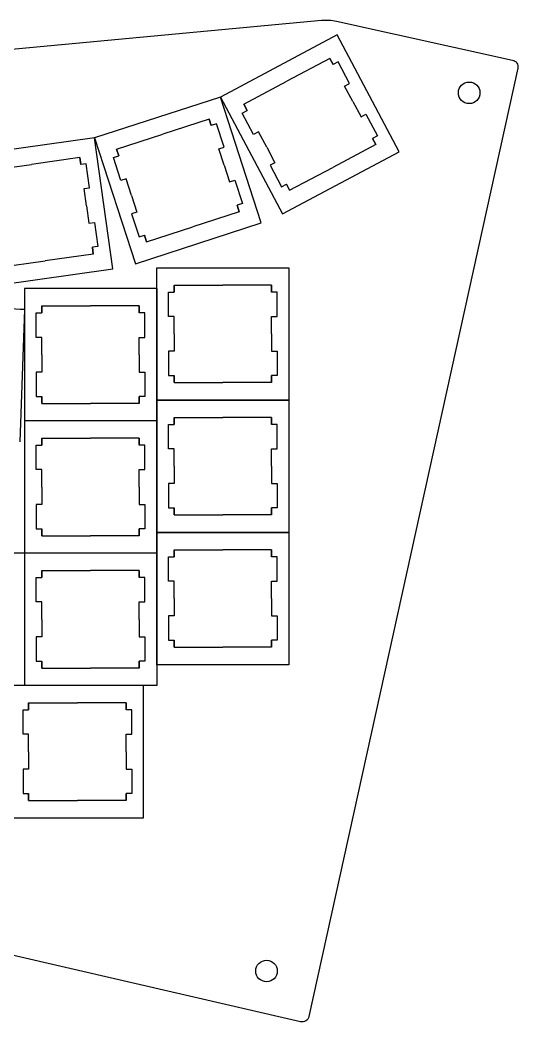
# Model space of a CAD drawing. Header units: millimetres. Extents: x -157 to 26, y -81 to 63.
# Drawn here: x -45.1 to 26.4, y -80.8 to 63.1 of the extents above; entities that cross this region are included whole.
import ezdxf

# ---------------------------------------------------------------- set-up
doc = ezdxf.new("R2010")
doc.units = ezdxf.units.MM
doc.layers.get('0').update_dxf_attribs({"linetype": 'CONTINUOUS'})

msp = doc.modelspace()

# ---------------------------------------------------------------- linework, layer by layer
for p, q in [((0.42, 60.92), (-16.35, 52)), ((9.34, 44.15), (0.42, 60.92)), ((-0.61, 57.54), (-6.79, 54.26)), ((-0.61, 57.54), (-0.14, 56.66)), ((-0.14, 56.66), (-0.61, 57.54)), ((0.57, 57.04), (-0.14, 56.66)), ((2.21, 53.95), (0.57, 57.04)), ((-12.97, 50.97), (-6.79, 54.26)), ((1.5, 53.57), (2.21, 53.95)), ((2.68, 51.36), (1.5, 53.57)), ((-16.35, 52), (-34.42, 46.13)), ((-10.48, 33.93), (-16.35, 52)), ((-16.35, 52), (-7.43, 35.23)), ((-12.5, 50.09), (-12.97, 50.97)), ((-12.97, 50.97), (-12.5, 50.09)), ((2.68, 51.36), (3.85, 49.15)), ((-13.21, 49.71), (-12.5, 50.09)), ((-11.57, 46.62), (-13.21, 49.71)), ((3.85, 49.15), (4.56, 49.53)), ((4.56, 49.53), (6.2, 46.44)), ((-17.96, 48.85), (-24.62, 46.69)), ((-17.96, 48.85), (-17.65, 47.9)), ((-17.65, 47.9), (-17.96, 48.85)), ((-16.89, 48.15), (-17.65, 47.9)), ((-15.81, 44.82), (-16.89, 48.15)), ((-34.42, 46.13), (-53.24, 43.49)), ((-31.78, 27.32), (-34.42, 46.13)), ((-34.42, 46.13), (-28.55, 28.06)), ((-31.27, 44.53), (-24.62, 46.69)), ((-10.86, 47), (-11.57, 46.62)), ((-9.69, 44.79), (-10.86, 47)), ((6.2, 46.44), (5.49, 46.06)), ((5.96, 45.18), (5.49, 46.06)), ((5.49, 46.06), (5.96, 45.18)), ((-16.57, 44.57), (-15.81, 44.82)), ((-9.69, 44.79), (-8.51, 42.58)), ((5.96, 45.18), (-0.22, 41.9)), ((-36.55, 43.31), (-43.48, 42.33)), ((-36.55, 43.31), (-36.41, 42.32)), ((-36.41, 42.32), (-36.55, 43.31)), ((-31.72, 43.33), (-30.96, 43.58)), ((-30.64, 40), (-31.72, 43.33)), ((-30.96, 43.58), (-31.27, 44.53)), ((-31.27, 44.53), (-30.96, 43.58)), ((-15.79, 42.2), (-16.57, 44.57)), ((-7.43, 35.23), (9.34, 44.15)), ((-50.41, 41.36), (-43.48, 42.33)), ((-35.62, 42.43), (-36.41, 42.32)), ((-35.13, 38.96), (-35.62, 42.43)), ((-15.79, 42.2), (-15.02, 39.82)), ((-8.51, 42.58), (-9.22, 42.21)), ((-9.22, 42.21), (-7.57, 39.12)), ((-6.4, 38.61), (-0.22, 41.9)), ((-35.92, 38.85), (-35.13, 38.96)), ((-35.58, 36.38), (-35.92, 38.85)), ((-29.88, 40.25), (-30.64, 40)), ((-29.11, 37.87), (-29.88, 40.25)), ((-15.02, 39.82), (-14.26, 40.07)), ((-14.26, 40.07), (-13.18, 36.74)), ((-7.57, 39.12), (-6.87, 39.49)), ((-6.4, 38.61), (-6.87, 39.49)), ((-6.87, 39.49), (-6.4, 38.61)), ((-29.11, 37.87), (-28.34, 35.49)), ((-35.58, 36.38), (-35.23, 33.9)), ((-13.18, 36.74), (-13.94, 36.49)), ((-13.63, 35.54), (-13.94, 36.49)), ((-13.94, 36.49), (-13.63, 35.54)), ((-28.34, 35.49), (-29.1, 35.25)), ((-29.1, 35.25), (-28.02, 31.92)), ((-13.63, 35.54), (-20.29, 33.38)), ((-35.23, 33.9), (-34.44, 34.01)), ((-34.44, 34.01), (-33.95, 30.55)), ((-28.55, 28.06), (-10.48, 33.93)), ((-26.95, 31.21), (-20.29, 33.38)), ((-28.02, 31.92), (-27.26, 32.16)), ((-26.95, 31.21), (-27.26, 32.16)), ((-27.26, 32.16), (-26.95, 31.21)), ((-33.95, 30.55), (-34.74, 30.44)), ((-34.6, 29.45), (-34.74, 30.44)), ((-34.74, 30.44), (-34.6, 29.45)), ((-34.6, 29.45), (-41.53, 28.47)), ((-48.47, 27.5), (-41.53, 28.47)), ((-25.5, 8.5), (-25.5, 27.5)), ((-25.5, 27.5), (-6.5, 27.5)), ((-25.5, 24.5), (-25.5, 27.5)), ((-6.5, 27.5), (-6.5, 8.5)), ((-50.59, 24.67), (-31.78, 27.32)), ((-25.5, 24.5), (-44.5, 24.5)), ((-44.5, 24.5), (-44.5, 5.5)), ((-25.5, 24.5), (-44.5, 24.5)), ((-44.5, 24.5), (-44.5, 5.5)), ((-25.5, 24.5), (-44.5, 24.5)), ((-44.5, 24.5), (-44.5, 5.5)), ((-44.5, 24.5), (-44.5, 21.5)), ((-25.5, 24.5), (-44.5, 24.5)), ((-44.5, 24.5), (-44.5, 5.5)), ((-25.5, 24.5), (-26.1, 24.5)), ((-25.5, 24.5), (-26.1, 24.5)), ((-25.5, 24.5), (-26.1, 24.5)), ((-25.5, 24.5), (-26.1, 24.5)), ((-25.5, 24.5), (-25.5, 5.5)), ((-25.5, 24.5), (-25.5, 5.5)), ((-25.5, 24.5), (-25.5, 5.5)), ((-25.5, 24.5), (-25.5, 5.5)), ((-23, 25), (-23, 24)), ((-23, 24), (-23, 25)), ((-23, 25), (-16, 25)), ((-9, 25), (-16, 25)), ((-9, 25), (-9, 24)), ((-9, 24), (-9, 25)), ((-23.8, 24), (-23, 24)), ((-23.8, 20.5), (-23.8, 24)), ((-8.2, 24), (-9, 24)), ((-8.2, 20.5), (-8.2, 24)), ((-44.5, 21.5), (-63.49, 22.16)), ((-42, 21), (-42, 22)), ((-42, 22), (-35, 22)), ((-42, 22), (-42, 21)), ((-42, 22), (-35, 22)), ((-42, 21), (-42, 22)), ((-42, 22), (-42, 21)), ((-42, 22), (-35, 22)), ((-42, 21), (-42, 22)), ((-42, 22), (-42, 21)), ((-42, 22), (-35, 22)), ((-42, 21), (-42, 22)), ((-42, 22), (-42, 21)), ((-28, 22), (-35, 22)), ((-28, 22), (-35, 22)), ((-28, 22), (-35, 22)), ((-28, 22), (-35, 22)), ((-28, 21), (-28, 22)), ((-28, 22), (-28, 21)), ((-28, 21), (-28, 22)), ((-28, 22), (-28, 21)), ((-28, 22), (-28, 21)), ((-28, 21), (-28, 22)), ((-28, 22), (-28, 21)), ((-28, 21), (-28, 22)), ((-44.5, 21.5), (-45.16, 2.51)), ((-44.5, 21.5), (-45.1, 21.52)), ((-42.8, 21), (-42, 21)), ((-42.8, 17.5), (-42.8, 21)), ((-42.8, 21), (-42, 21)), ((-42.8, 17.5), (-42.8, 21)), ((-42.8, 17.5), (-42.8, 21)), ((-42.8, 21), (-42, 21)), ((-42.8, 17.5), (-42.8, 21)), ((-42.8, 21), (-42, 21)), ((-27.2, 21), (-28, 21)), ((-27.2, 21), (-28, 21)), ((-27.2, 21), (-28, 21)), ((-27.2, 21), (-28, 21)), ((-27.2, 17.5), (-27.2, 21)), ((-27.2, 17.5), (-27.2, 21)), ((-27.2, 17.5), (-27.2, 21)), ((-27.2, 17.5), (-27.2, 21)), ((-23, 20.5), (-23.8, 20.5)), ((-23, 18), (-23, 20.5)), ((-9, 20.5), (-8.2, 20.5)), ((-9, 18), (-9, 20.5)), ((-42, 17.5), (-42.8, 17.5)), ((-42, 17.5), (-42.8, 17.5)), ((-42, 17.5), (-42.8, 17.5)), ((-42, 17.5), (-42.8, 17.5)), ((-42, 15), (-42, 17.5)), ((-42, 15), (-42, 17.5)), ((-42, 15), (-42, 17.5)), ((-42, 15), (-42, 17.5)), ((-28, 17.5), (-27.2, 17.5)), ((-28, 15), (-28, 17.5)), ((-28, 17.5), (-27.2, 17.5)), ((-28, 15), (-28, 17.5)), ((-28, 15), (-28, 17.5)), ((-28, 17.5), (-27.2, 17.5)), ((-28, 15), (-28, 17.5)), ((-28, 17.5), (-27.2, 17.5)), ((-23, 18), (-23, 15.5)), ((-9, 18), (-9, 15.5)), ((-42, 15), (-42, 12.5)), ((-42, 15), (-42, 12.5)), ((-42, 15), (-42, 12.5)), ((-42, 15), (-42, 12.5)), ((-28, 15), (-28, 12.5)), ((-28, 15), (-28, 12.5)), ((-28, 15), (-28, 12.5)), ((-28, 15), (-28, 12.5)), ((-25.5, 15), (-25.5, -4)), ((-23, 15.5), (-23.8, 15.5)), ((-23.8, 15.5), (-23.8, 12)), ((-9, 15.5), (-8.2, 15.5)), ((-8.2, 15.5), (-8.2, 12)), ((-42.8, 12.5), (-42.8, 9)), ((-42, 12.5), (-42.8, 12.5)), ((-42.8, 12.5), (-42.8, 9)), ((-42, 12.5), (-42.8, 12.5)), ((-42.8, 12.5), (-42.8, 9)), ((-42, 12.5), (-42.8, 12.5)), ((-42.8, 12.5), (-42.8, 9)), ((-42, 12.5), (-42.8, 12.5)), ((-28, 12.5), (-27.2, 12.5)), ((-28, 12.5), (-27.2, 12.5)), ((-28, 12.5), (-27.2, 12.5)), ((-28, 12.5), (-27.2, 12.5)), ((-27.2, 12.5), (-27.2, 9)), ((-27.2, 12.5), (-27.2, 9)), ((-27.2, 12.5), (-27.2, 9)), ((-27.2, 12.5), (-27.2, 9)), ((-23.8, 12), (-23, 12)), ((-23, 11), (-23, 12)), ((-23, 12), (-23, 11)), ((-8.2, 12), (-9, 12)), ((-9, 11), (-9, 12)), ((-9, 12), (-9, 11)), ((-23, 11), (-16, 11)), ((-9, 11), (-16, 11)), ((-42.8, 9), (-42, 9)), ((-42.8, 9), (-42, 9)), ((-42.8, 9), (-42, 9)), ((-42.8, 9), (-42, 9)), ((-42, 9), (-42, 8)), ((-42, 8), (-42, 9)), ((-42, 9), (-42, 8)), ((-42, 8), (-42, 9)), ((-42, 8), (-42, 9)), ((-42, 9), (-42, 8)), ((-42, 8), (-42, 9)), ((-42, 9), (-42, 8)), ((-28, 9), (-28, 8)), ((-27.2, 9), (-28, 9)), ((-28, 8), (-28, 9)), ((-28, 9), (-28, 8)), ((-28, 8), (-28, 9)), ((-27.2, 9), (-28, 9)), ((-28, 9), (-28, 8)), ((-28, 8), (-28, 9)), ((-27.2, 9), (-28, 9)), ((-28, 9), (-28, 8)), ((-28, 8), (-28, 9)), ((-27.2, 9), (-28, 9)), ((-42, 8), (-35, 8)), ((-42, 8), (-35, 8)), ((-42, 8), (-35, 8)), ((-42, 8), (-35, 8)), ((-28, 8), (-35, 8)), ((-28, 8), (-35, 8)), ((-28, 8), (-35, 8)), ((-28, 8), (-35, 8)), ((-6.5, 8.5), (-25.5, 8.5)), ((-25.5, 8.5), (-6.5, 8.5)), ((-25.5, -10.5), (-25.5, 8.5)), ((-6.5, 8.5), (-6.5, -10.5)), ((-23, 6), (-23, 5)), ((-23, 6), (-16, 6)), ((-23, 5), (-23, 6)), ((-9, 6), (-16, 6)), ((-9, 5), (-9, 6)), ((-9, 6), (-9, 5)), ((-25.5, 5.5), (-44.5, 5.5)), ((-25.5, 5.5), (-44.5, 5.5)), ((-44.5, 5.5), (-44.5, -13.5)), ((-25.5, 5.5), (-44.5, 5.5)), ((-25.5, 5.5), (-44.5, 5.5)), ((-44.5, 5.5), (-44.5, -13.5)), ((-44.5, 5.5), (-44.5, -13.5)), ((-25.5, 5.5), (-44.5, 5.5)), ((-25.5, 5.5), (-44.5, 5.5)), ((-44.5, 5.5), (-44.5, -13.5)), ((-25.5, 5.5), (-44.5, 5.5)), ((-25.5, 5.5), (-44.5, 5.5)), ((-25.5, 5.5), (-25.5, -13.5)), ((-25.5, 5.5), (-25.5, -13.5)), ((-25.5, 5.5), (-25.5, -13.5)), ((-25.5, 5.5), (-25.5, -13.5)), ((-23.8, 1.5), (-23.8, 5)), ((-23.8, 5), (-23, 5)), ((-8.2, 5), (-9, 5)), ((-8.2, 1.5), (-8.2, 5)), ((-42, 3), (-42, 2)), ((-42, 2), (-42, 3)), ((-42, 3), (-35, 3)), ((-42, 3), (-35, 3)), ((-42, 2), (-42, 3)), ((-42, 3), (-42, 2)), ((-42, 2), (-42, 3)), ((-42, 3), (-35, 3)), ((-42, 3), (-42, 2)), ((-42, 2), (-42, 3)), ((-42, 3), (-35, 3)), ((-42, 3), (-42, 2)), ((-28, 3), (-35, 3)), ((-28, 3), (-35, 3)), ((-28, 3), (-35, 3)), ((-28, 3), (-35, 3)), ((-28, 3), (-28, 2)), ((-28, 2), (-28, 3)), ((-28, 2), (-28, 3)), ((-28, 3), (-28, 2)), ((-28, 2), (-28, 3)), ((-28, 3), (-28, 2)), ((-28, 2), (-28, 3)), ((-28, 3), (-28, 2)), ((-42.8, 2), (-42, 2)), ((-42.8, -1.5), (-42.8, 2)), ((-42.8, 2), (-42, 2)), ((-42.8, -1.5), (-42.8, 2)), ((-42.8, -1.5), (-42.8, 2)), ((-42.8, 2), (-42, 2)), ((-42.8, -1.5), (-42.8, 2)), ((-42.8, 2), (-42, 2)), ((-27.2, 2), (-28, 2)), ((-27.2, 2), (-28, 2)), ((-27.2, 2), (-28, 2)), ((-27.2, 2), (-28, 2)), ((-27.2, -1.5), (-27.2, 2)), ((-27.2, -1.5), (-27.2, 2)), ((-27.2, -1.5), (-27.2, 2)), ((-27.2, -1.5), (-27.2, 2)), ((-23, 1.5), (-23.8, 1.5)), ((-23, -1), (-23, 1.5)), ((-9, -1), (-9, 1.5)), ((-9, 1.5), (-8.2, 1.5)), ((-23, -1), (-23, -3.5)), ((-9, -1), (-9, -3.5)), ((-42, -1.5), (-42.8, -1.5)), ((-42, -1.5), (-42.8, -1.5)), ((-42, -1.5), (-42.8, -1.5)), ((-42, -1.5), (-42.8, -1.5)), ((-42, -4), (-42, -1.5)), ((-42, -4), (-42, -1.5)), ((-42, -4), (-42, -1.5)), ((-42, -4), (-42, -1.5)), ((-28, -1.5), (-27.2, -1.5)), ((-28, -4), (-28, -1.5)), ((-28, -1.5), (-27.2, -1.5)), ((-28, -4), (-28, -1.5)), ((-28, -4), (-28, -1.5)), ((-28, -1.5), (-27.2, -1.5)), ((-28, -4), (-28, -1.5)), ((-28, -1.5), (-27.2, -1.5)), ((-42, -4), (-42, -6.5)), ((-42, -4), (-42, -6.5)), ((-42, -4), (-42, -6.5)), ((-42, -4), (-42, -6.5)), ((-28, -4), (-28, -6.5)), ((-28, -4), (-28, -6.5)), ((-28, -4), (-28, -6.5)), ((-28, -4), (-28, -6.5)), ((-25.5, -4), (-25.5, -23)), ((-23, -3.5), (-23.8, -3.5)), ((-23.8, -3.5), (-23.8, -7)), ((-9, -3.5), (-8.2, -3.5)), ((-8.2, -3.5), (-8.2, -7)), ((-42, -6.5), (-42.8, -6.5)), ((-42.8, -6.5), (-42.8, -10)), ((-42, -6.5), (-42.8, -6.5)), ((-42.8, -6.5), (-42.8, -10)), ((-42.8, -6.5), (-42.8, -10)), ((-42, -6.5), (-42.8, -6.5)), ((-42.8, -6.5), (-42.8, -10)), ((-42, -6.5), (-42.8, -6.5)), ((-28, -6.5), (-27.2, -6.5)), ((-28, -6.5), (-27.2, -6.5)), ((-28, -6.5), (-27.2, -6.5)), ((-28, -6.5), (-27.2, -6.5)), ((-27.2, -6.5), (-27.2, -10)), ((-27.2, -6.5), (-27.2, -10)), ((-27.2, -6.5), (-27.2, -10)), ((-27.2, -6.5), (-27.2, -10)), ((-23.8, -7), (-23, -7)), ((-23, -7), (-23, -8)), ((-23, -8), (-23, -7)), ((-9, -8), (-9, -7)), ((-8.2, -7), (-9, -7)), ((-9, -7), (-9, -8)), ((-23, -8), (-16, -8)), ((-9, -8), (-16, -8)), ((-42.8, -10), (-42, -10)), ((-42.8, -10), (-42, -10)), ((-42.8, -10), (-42, -10)), ((-42.8, -10), (-42, -10)), ((-42, -10), (-42, -11)), ((-42, -11), (-42, -10)), ((-42, -11), (-42, -10)), ((-42, -10), (-42, -11)), ((-42, -11), (-42, -10)), ((-42, -10), (-42, -11)), ((-42, -11), (-42, -10)), ((-42, -10), (-42, -11)), ((-28, -11), (-28, -10)), ((-27.2, -10), (-28, -10)), ((-28, -10), (-28, -11)), ((-28, -10), (-28, -11)), ((-28, -11), (-28, -10)), ((-27.2, -10), (-28, -10)), ((-27.2, -10), (-28, -10)), ((-28, -10), (-28, -11)), ((-28, -11), (-28, -10)), ((-27.2, -10), (-28, -10)), ((-28, -10), (-28, -11)), ((-28, -11), (-28, -10)), ((-42, -11), (-35, -11)), ((-42, -11), (-35, -11)), ((-42, -11), (-35, -11)), ((-42, -11), (-35, -11)), ((-28, -11), (-35, -11)), ((-28, -11), (-35, -11)), ((-28, -11), (-35, -11)), ((-28, -11), (-35, -11)), ((-6.5, -10.5), (-25.5, -10.5)), ((-25.5, -10.5), (-6.5, -10.5)), ((-25.5, -29.5), (-25.5, -10.5)), ((-6.5, -10.5), (-6.5, -29.5)), ((-25.5, -13.5), (-90.5, -13.5)), ((-25.5, -13.5), (-44.5, -13.5)), ((-25.5, -13.5), (-44.5, -13.5)), ((-44.5, -13.5), (-44.5, -32.5)), ((-25.5, -13.5), (-44.5, -13.5)), ((-25.5, -13.5), (-44.5, -13.5)), ((-44.5, -13.5), (-44.5, -32.5)), ((-25.5, -13.5), (-44.5, -13.5)), ((-25.5, -13.5), (-44.5, -13.5)), ((-44.5, -13.5), (-44.5, -32.5)), ((-25.5, -13.5), (-44.5, -13.5)), ((-25.5, -13.5), (-44.5, -13.5)), ((-44.5, -13.5), (-44.5, -32.5)), ((-25.5, -13.5), (-25.5, -32.5)), ((-25.5, -13.5), (-25.5, -32.5)), ((-25.5, -13.5), (-25.5, -32.5)), ((-25.5, -13.5), (-25.5, -32.5)), ((-23.8, -17.5), (-23.8, -14)), ((-23.8, -14), (-23, -14)), ((-23, -13), (-23, -14)), ((-23, -13), (-16, -13)), ((-23, -14), (-23, -13)), ((-9, -13), (-16, -13)), ((-9, -14), (-9, -13)), ((-9, -13), (-9, -14)), ((-8.2, -14), (-9, -14)), ((-8.2, -17.5), (-8.2, -14)), ((-42.8, -17), (-42, -17)), ((-42.8, -20.5), (-42.8, -17)), ((-42.8, -17), (-42, -17)), ((-42.8, -20.5), (-42.8, -17)), ((-42.8, -20.5), (-42.8, -17)), ((-42.8, -17), (-42, -17)), ((-42.8, -20.5), (-42.8, -17)), ((-42.8, -17), (-42, -17)), ((-42, -16), (-42, -17)), ((-42, -17), (-42, -16)), ((-42, -16), (-35, -16)), ((-42, -16), (-42, -17)), ((-42, -16), (-35, -16)), ((-42, -17), (-42, -16)), ((-42, -16), (-42, -17)), ((-42, -17), (-42, -16)), ((-42, -16), (-35, -16)), ((-42, -16), (-42, -17)), ((-42, -17), (-42, -16)), ((-42, -16), (-35, -16)), ((-28, -16), (-35, -16)), ((-28, -16), (-35, -16)), ((-28, -16), (-35, -16)), ((-28, -16), (-35, -16)), ((-28, -16), (-28, -17)), ((-28, -17), (-28, -16)), ((-28, -17), (-28, -16)), ((-28, -16), (-28, -17)), ((-28, -17), (-28, -16)), ((-28, -16), (-28, -17)), ((-28, -17), (-28, -16)), ((-28, -16), (-28, -17)), ((-27.2, -17), (-28, -17)), ((-27.2, -17), (-28, -17)), ((-27.2, -17), (-28, -17)), ((-27.2, -17), (-28, -17)), ((-27.2, -20.5), (-27.2, -17)), ((-27.2, -20.5), (-27.2, -17)), ((-27.2, -20.5), (-27.2, -17)), ((-27.2, -20.5), (-27.2, -17)), ((-23, -17.5), (-23.8, -17.5)), ((-23, -20), (-23, -17.5)), ((-9, -20), (-9, -17.5)), ((-9, -17.5), (-8.2, -17.5)), ((-23, -20), (-23, -22.5)), ((-9, -20), (-9, -22.5)), ((-42, -20.5), (-42.8, -20.5)), ((-42, -20.5), (-42.8, -20.5)), ((-42, -20.5), (-42.8, -20.5)), ((-42, -20.5), (-42.8, -20.5)), ((-42, -23), (-42, -20.5)), ((-42, -23), (-42, -20.5)), ((-42, -23), (-42, -20.5)), ((-42, -23), (-42, -20.5)), ((-28, -20.5), (-27.2, -20.5)), ((-28, -23), (-28, -20.5)), ((-28, -20.5), (-27.2, -20.5)), ((-28, -23), (-28, -20.5)), ((-28, -20.5), (-27.2, -20.5)), ((-28, -23), (-28, -20.5)), ((-28, -20.5), (-27.2, -20.5)), ((-28, -23), (-28, -20.5)), ((-42, -23), (-42, -25.5)), ((-42, -23), (-42, -25.5)), ((-42, -23), (-42, -25.5)), ((-42, -23), (-42, -25.5)), ((-28, -23), (-28, -25.5)), ((-28, -23), (-28, -25.5)), ((-28, -23), (-28, -25.5)), ((-28, -23), (-28, -25.5)), ((-23, -22.5), (-23.8, -22.5)), ((-23.8, -22.5), (-23.8, -26)), ((-9, -22.5), (-8.2, -22.5)), ((-8.2, -22.5), (-8.2, -26)), ((-42, -25.5), (-42.8, -25.5)), ((-42.8, -25.5), (-42.8, -29)), ((-42.8, -25.5), (-42.8, -29)), ((-42, -25.5), (-42.8, -25.5)), ((-42.8, -25.5), (-42.8, -29)), ((-42, -25.5), (-42.8, -25.5)), ((-42.8, -25.5), (-42.8, -29)), ((-42, -25.5), (-42.8, -25.5)), ((-28, -25.5), (-27.2, -25.5)), ((-28, -25.5), (-27.2, -25.5)), ((-28, -25.5), (-27.2, -25.5)), ((-28, -25.5), (-27.2, -25.5)), ((-27.2, -25.5), (-27.2, -29)), ((-27.2, -25.5), (-27.2, -29)), ((-27.2, -25.5), (-27.2, -29)), ((-27.2, -25.5), (-27.2, -29)), ((-23.8, -26), (-23, -26)), ((-23, -26), (-23, -27)), ((-23, -27), (-23, -26)), ((-23, -27), (-16, -27)), ((-9, -27), (-16, -27)), ((-9, -27), (-9, -26)), ((-8.2, -26), (-9, -26)), ((-9, -26), (-9, -27)), ((-42.8, -29), (-42, -29)), ((-42.8, -29), (-42, -29)), ((-42.8, -29), (-42, -29)), ((-42.8, -29), (-42, -29)), ((-42, -29), (-42, -30)), ((-42, -30), (-42, -29)), ((-42, -30), (-42, -29)), ((-42, -29), (-42, -30)), ((-42, -30), (-42, -29)), ((-42, -29), (-42, -30)), ((-42, -30), (-42, -29)), ((-42, -29), (-42, -30)), ((-42, -30), (-35, -30)), ((-42, -30), (-35, -30)), ((-42, -30), (-35, -30)), ((-42, -30), (-35, -30)), ((-28, -30), (-35, -30)), ((-28, -30), (-35, -30)), ((-28, -30), (-35, -30)), ((-28, -30), (-35, -30)), ((-28, -30), (-28, -29)), ((-27.2, -29), (-28, -29)), ((-28, -29), (-28, -30)), ((-28, -29), (-28, -30)), ((-27.2, -29), (-28, -29)), ((-28, -30), (-28, -29)), ((-27.2, -29), (-28, -29)), ((-28, -30), (-28, -29)), ((-28, -29), (-28, -30)), ((-27.2, -29), (-28, -29)), ((-28, -30), (-28, -29)), ((-28, -29), (-28, -30)), ((-6.5, -29.5), (-25.5, -29.5)), ((-44.5, -32.5), (-46.39, -32.5)), ((-27.39, -32.5), (-46.39, -32.5)), ((-27.39, -32.5), (-46.39, -32.5)), ((-25.5, -32.5), (-44.5, -32.5)), ((-25.5, -32.5), (-44.5, -32.5)), ((-25.5, -32.5), (-44.5, -32.5)), ((-25.5, -32.5), (-44.5, -32.5)), ((-27.39, -51.5), (-27.39, -32.5)), ((-27.39, -51.5), (-27.39, -32.5)), ((-43.89, -35), (-36.89, -35)), ((-43.89, -35), (-43.89, -36)), ((-43.89, -35), (-43.89, -36)), ((-43.89, -35), (-36.89, -35)), ((-43.89, -36), (-43.89, -35)), ((-43.89, -36), (-43.89, -35)), ((-29.89, -35), (-36.89, -35)), ((-29.89, -35), (-36.89, -35)), ((-29.89, -35), (-29.89, -36)), ((-29.89, -35), (-29.89, -36)), ((-29.89, -36), (-29.89, -35)), ((-29.89, -36), (-29.89, -35)), ((-44.69, -36), (-43.89, -36)), ((-44.69, -39.5), (-44.69, -36)), ((-44.69, -36), (-43.89, -36)), ((-44.69, -39.5), (-44.69, -36)), ((-29.09, -36), (-29.89, -36)), ((-29.09, -36), (-29.89, -36)), ((-29.09, -39.5), (-29.09, -36)), ((-29.09, -39.5), (-29.09, -36)), ((-43.89, -39.5), (-44.69, -39.5)), ((-43.89, -39.5), (-44.69, -39.5)), ((-43.89, -42), (-43.89, -39.5)), ((-43.89, -42), (-43.89, -39.5)), ((-29.89, -42), (-29.89, -39.5)), ((-29.89, -42), (-29.89, -39.5)), ((-29.89, -39.5), (-29.09, -39.5)), ((-29.89, -39.5), (-29.09, -39.5)), ((-43.89, -42), (-43.89, -44.5)), ((-43.89, -42), (-43.89, -44.5)), ((-29.89, -42), (-29.89, -44.5)), ((-29.89, -42), (-29.89, -44.5)), ((-44.69, -44.5), (-44.69, -48)), ((-44.69, -44.5), (-44.69, -48)), ((-43.89, -44.5), (-44.69, -44.5)), ((-43.89, -44.5), (-44.69, -44.5)), ((-29.89, -44.5), (-29.09, -44.5)), ((-29.89, -44.5), (-29.09, -44.5)), ((-29.09, -44.5), (-29.09, -48)), ((-29.09, -44.5), (-29.09, -48)), ((-44.69, -48), (-43.89, -48)), ((-44.69, -48), (-43.89, -48)), ((-43.89, -48), (-43.89, -49)), ((-43.89, -48), (-43.89, -49)), ((-43.89, -49), (-43.89, -48)), ((-43.89, -49), (-43.89, -48)), ((-29.89, -49), (-29.89, -48)), ((-29.89, -48), (-29.89, -49)), ((-29.89, -49), (-29.89, -48)), ((-29.09, -48), (-29.89, -48)), ((-29.09, -48), (-29.89, -48)), ((-29.89, -48), (-29.89, -49)), ((-43.89, -49), (-36.89, -49)), ((-43.89, -49), (-36.89, -49)), ((-29.89, -49), (-36.89, -49)), ((-29.89, -49), (-36.89, -49)), ((-46.39, -51.5), (-27.39, -51.5)), ((-46.39, -51.5), (-27.39, -51.5))]:
    msp.add_line(p, q)
msp.add_lwpolyline([(-156.63, -44.74), (-141.82, 31.43, -0.178302), (-139.31, 35.57), (-120.16, 50.84, -0.146012), (-116.45, 52.33), (-1.84, 63.03, -0.077661), (0.32, 62.9), (25.61, 57.32, -0.414214), (26.37, 56.13), (-3.64, -80.02, -0.417127), (-4.84, -80.78), (-155.87, -45.91, -0.404026)], format="xyb", close=True)
for centre in [(19.39, 52.61), (-9.72, -73.49)]:
    msp.add_circle(centre, 1.55)

doc.saveas('drawing.dxf')
